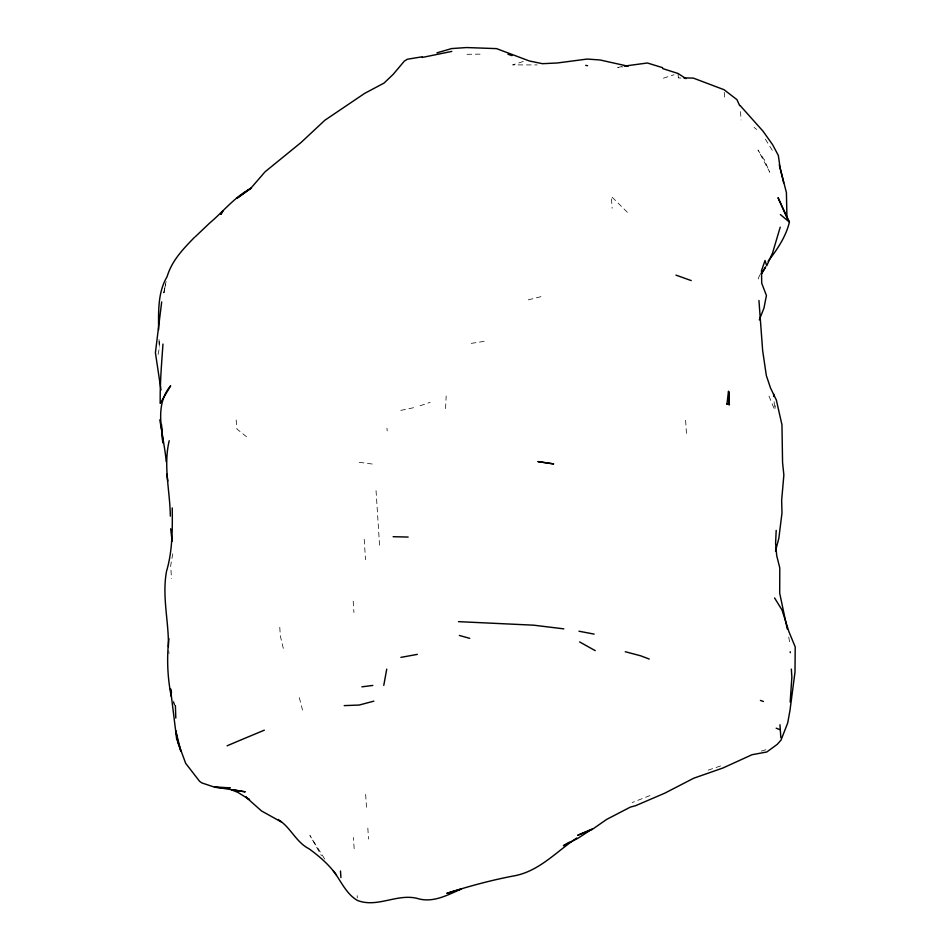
<?xml version="1.0" encoding="UTF-8"?>
<svg xmlns="http://www.w3.org/2000/svg" width="951" height="951" viewBox="0 0 951 951"><rect width="100%" height="100%" fill="white"/><g stroke="black" fill="none" stroke-linecap="round" stroke-linejoin="round"><path stroke-width="0.71" stroke-dasharray="4.75 3.57" d="M445.567 408.597L446.162 395.973M768.979 396.044L774.696 410.036L775.398 405.756M172.773 553.779L170.669 565.679L171.513 578.648M158.104 354.461L159.34 347.935L159.126 340.553M165.605 284.087L163.834 292.801L166.092 281.472M163.834 292.801L165.462 284.765M758.209 278.976L759.671 275.017M649.961 795.583L632.177 802.537M420.009 405.804L430.209 402.309M708.15 770.132L722.796 765.222M523.3 61.482L512.637 64.906L537.149 64.93M663.382 78.196L674.033 74.76M761.323 751.1L766.661 749.507M528.292 299.85L543.021 296.141M400.799 410.38L415.563 407.29M621.752 66.629L617.722 67.438L622.917 66.843M471.256 343.382L486.08 341.052M467.012 54.302L481.967 54.112M678.039 73.477L678.336 77.792L681.059 77.839M678.336 77.792L680.904 78.077M359.216 462.293L374.349 464.314M246.547 436.759L236.977 429.067L235.896 416.764M754.048 127.351L756.651 129.467M627.375 212.287L611.35 196.453L612.135 208.281M324.731 859.062L309.883 835.442L321.426 855.662M765.377 139.203L773.068 151.542M173.32 702.29L174.295 705.024M299.303 697.654L302.513 710.04M173.653 700.982L174.711 705.048M283.315 648.356L280.331 635.957L279.618 624.843M788.736 637.087L789.675 642.472M168.755 650.829L168.993 653.61M774.138 401.738L774.696 410.036M724.258 92.342L724.781 100.176M740.52 111.6L741.067 119.957M685.612 420.342L686.491 433.906M386.974 428.176L387.164 430.958M376.049 490.657L379.77 548.525M364.209 539.336L365.517 559.782M367.835 828.119L368.524 839.055M353.19 601.187L353.927 612.539M365.66 794.406L366.492 807.244M354.164 848.684L353.439 837.474M357.184 895.652L357.314 897.958M159.031 339.555L159.34 347.935M764.331 159.97L758.006 149.985L769.751 172.202L764.331 159.97"/><path stroke-width="1.43" d="M168.398 646.656C168.898 621.395 161.86 596.562 166.532 571.254C172.618 550.653 172.476 529.184 172.238 507.929M170.336 516.167C170.039 491.061 163.156 465.8 169.219 440.717M162.966 344.06C161.611 363.829 159.875 383.443 160.22 403.379L170.645 385.797C152.374 407.741 164.416 436.652 166.175 461.615M776.194 530.408L775.6 543.033L776.694 555.55L779.784 567.937L779.689 593.127L787.262 628.991M790.174 702.088L791.862 677.076L791.339 669.088M168.909 638.513C166.651 657.83 167.435 677.801 171.358 696.821M726.956 404.116L728.466 391.348L729.334 404.71L726.956 404.116L729.251 403.581L728.632 391.42L729.334 404.71M161.694 301.895L155.405 352.666L160.992 390.065M383.764 685.398L386.736 669.147M780.212 227.182L772.592 252.859L766.708 265.84L765.032 260.503L761.501 270.655L761.715 283.232L766.435 295.511L763.915 308.255L759.29 319.893M775.469 551.152L778.833 538.349L781.984 512.969L781.651 500.392L783.862 475.072L782.566 462.578L781.96 424.847L776.349 400.038L770.453 387.842L766.328 375.514L762.654 350.586L758.934 300.468M768.111 261.263C777.229 249.435 785.859 236.835 789.425 222.106L778.025 197.677L786.346 216.448M194.444 237.37C183.174 249.007 171.834 260.598 167.079 276.717C157.664 292.361 158.496 312.047 158.603 329.795M195.264 236.751L209.47 223.235C223.437 211.479 234.683 196.857 251.135 188.227L236.823 198.367L251.1 187.953L265.032 171.822L301.027 142.531L324.838 120.266L364.697 93.353L384.014 83.094L393.155 74.38L404.377 61.054L407.397 59.235L422.208 56.787M576.746 837.986C556.073 851.787 538.67 871.972 512.684 876.121C490.3 880.436 468.439 886.391 446.804 893.334L461.508 888.935C447.659 894.927 433.323 903.129 417.703 898.576L417.204 898.386C396.817 893.358 377.345 908.146 357.469 900.466C346.164 894.011 340.922 880.804 333.266 870.831M569.435 842.182L563.42 845.689L577.923 838.295L592.271 828.927L577.697 835.287L592.295 829.415L606.607 819.441L630.287 807.137L635.637 805.675L664.749 793.182L693.707 778.227L722.95 767.992L752.015 754.725L766.803 751.979L777.252 744.348L781.009 740.128L787.701 722.962L790.008 710.219L795 672.119L795.214 646.93L788.961 631.809L782.043 610.031L774.566 597.929M264.342 730.166L241.673 739.616M227.099 745.81L241.221 739.795M436.937 52.852L451.63 48.572L466.549 47.55L496.565 48.62L529.315 60.971L542.498 63.693L557.452 62.968L587.171 59.057L600.033 59.972L628.124 66.237M373.874 701.149L359.157 705.048L344.214 705.618M422.244 57.452L451.796 51.413M624.438 66.083L647.381 62.992L662.645 67.676M400.918 657.367L417.334 654.383M361.891 686.836L372.828 685.433M683.793 77.899L693.327 78.101L724.08 89.727L736.966 99.665L739.652 105.609M393.132 536.709L408.145 537.053M458.489 621.645L533.63 625.176L563.836 628.861M214.95 787.297L229.952 787.808L214.95 787.297L201.874 782.935L199.555 781.282L185.659 763.296L176.613 738.713L170.479 688.762L171.537 692.839M585.733 65.381L587.575 65.678M594.149 634.103L578.969 631.214M232.852 789.746L245.227 791.838L214.938 787.059M625.259 651.732L640.51 655.75L649.224 659.031M459.381 635.458L469.746 638.359M662.74 68.603L678.039 73.477L686.028 78.66M507.965 54.266L511.995 55.61M760.408 700.412L763.439 701.493M675.995 275.136L691.211 280.581M776.182 728.193L780.307 729.809L780.83 737.691M231.378 789.794L237.774 792.326L249.578 799.672L245.596 796.807L261.525 810.965L281.258 821.926M579.67 641.949L595.231 650.65M780.402 214.581L789.425 222.106L786.941 217.791L786.418 192.649L780.141 167.887L778.322 155.417L772.592 144.695L763.059 131.238L740.08 105.49M278.072 819.465C290.614 827.085 295.88 842.158 309.039 848.791C319.298 856.233 329.094 864.709 336.488 875.098M779.273 164.868L783.66 182.758M159.792 419.795L162.157 433.18L161.587 424.728M166.877 474.157L167.78 481.087M170.681 528.744L172.119 541.238M340.482 870.985L340.933 877.595M779.975 724.769L780.307 729.809M773.627 393.88L773.793 396.472M790.222 651.768L790.281 652.671M162.252 434.559L162.776 442.821L161.955 430.387M175.388 705.511L175.804 718.064M765.484 267.219L761.121 274.28L765.484 267.207M222.689 211.419L220.775 214.379L222.712 211.384M553.541 463.898L538.1 461.627L553.541 463.898M180.821 751.028L178.17 743.088L175.733 730.665L180.821 751.028"/></g></svg>
